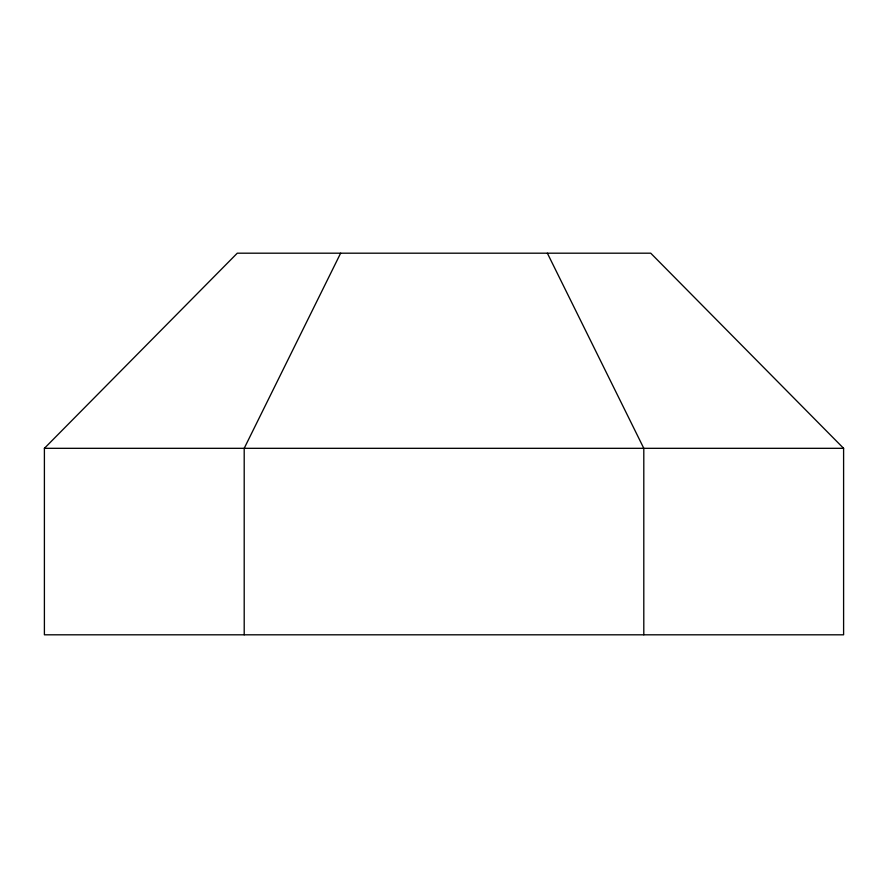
<?xml version="1.0" encoding="UTF-8"?>
<svg xmlns="http://www.w3.org/2000/svg" width="888" height="888" viewBox="0 0 888 888"><rect width="100%" height="100%" fill="white"/><g stroke="black" fill="none" stroke-linecap="round" stroke-linejoin="round"><path stroke-width="1.33" d="M340.637 253.191L244.2 448.318L244.2 634.809M44.4 448.318L237.274 253.191L650.726 253.191L843.6 448.318L843.6 634.809L44.4 634.809L44.4 448.318L843.6 448.318M547.363 253.191L643.8 448.318L643.8 634.809"/></g></svg>
